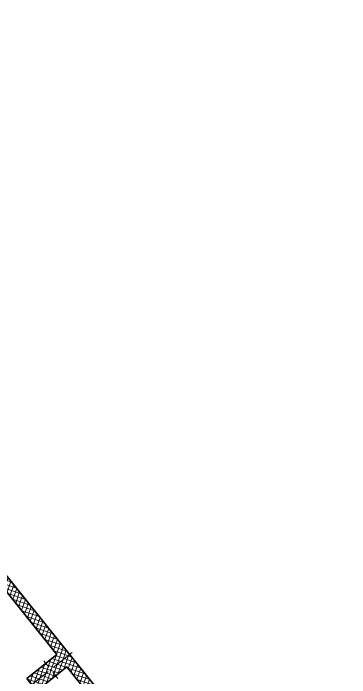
# Model space of a CAD drawing. Header units: metres. Extents: x 7511783 to 7512372, y 4692307 to 4692611.
# Drawn here: x 7512361.29 to 7512369.64, y 4692538.96 to 4692555.45 of the extents above; entities that cross this region are included whole.
import ezdxf

# ---------------------------------------------------------------- set-up
doc = ezdxf.new("R2010")
doc.units = ezdxf.units.M
for name, color, linetype, lineweight in [('A - Muret', 7, 'Continuous', 0), ('A - Muret_Pen_No__7', 7, 'Continuous', 0), ('A - Shtyllat', 7, 'Continuous', 0), ('A - Shtyllat_Pen_No__1', 7, 'Continuous', 0), ('A - Shtyllat_Pen_No__7', 7, 'Continuous', 0), ('garazhat-netw-amiri - b1', 20, 'Continuous', 0)]:
    doc.layers.add(name, color=color, linetype=linetype, lineweight=lineweight)
doc.layers.add('A - Muret_Pen_No__102', color=7, linetype='Continuous', lineweight=0, true_color=0xcccccc)
pattern_1 = [(44.99999999999999, (0, 0), (-68.94290863686237, 68.94290863686243), []), (135.0000000000002, (0, 0), (68.94290863686219, 68.94290863686261), [])]

# ---------------------------------------------------------------- blocks, each defined once
blk = doc.blocks.new('Wall_51', base_point=(75456.13369070938, -29146.91751099753))
at = {"layer": 'A - Muret_Pen_No__102', "linetype": 'Continuous', "lineweight": 13, "true_color": 0xcccccc}
h = blk.add_hatch(dxfattribs=at)
h.set_pattern_fill('CONCRETE_BLOCK', color=254, style=0, pattern_type=2)
h.set_pattern_definition(pattern_1)
h.paths.add_polyline_path([(75387.36626624182, -29982.24458260021), (76679.27628421261, -35739.34390052439), (76923.19459822259, -35684.60773724302), (77098.36126340371, -36465.19510545321), (76854.4424123108, -36519.93138925796), (77935.87358854203, -41339.08024673167), (78179.80262513347, -41284.34167726374), (78354.96929031459, -42064.92904547394), (78111.03971664025, -42119.66773546524), (78941.49079895228, -45820.38163429968), (79185.29665110492, -45765.67070787111), (79316.67164999075, -46351.11123402876), (79072.86539502592, -46405.82225084986), (80537.29458175127, -52931.71349309536), (80781.07732541968, -52877.00775229531), (80868.66065801025, -53267.3014364004), (80624.87764580038, -53322.00723746214), (81894.28459658063, -58978.8268215258), (82138.21822794317, -58924.0872209744), (75631.3003558905, -29927.50487920773)])
at = {"layer": 'A - Muret_Pen_No__7', "color": 7, "linetype": 'Continuous', "lineweight": 35, "flags": 128}
for points in [[(82138.21814914639, -58924.08723865669), (75631.29981880749, -29927.50499973072)], [(79072.86539502592, -46405.82225084985), (80537.29458175128, -52931.71349309536)], [(80624.87764580038, -53322.00723746214), (81894.28459658063, -58978.8268215258)]]:
    blk.add_lwpolyline(points, dxfattribs=at)
blk = doc.blocks.new('Column_182', base_point=(80239.42846555733, -53203.5295932337))
at = {"layer": 'A - Shtyllat', "linetype": 'Continuous', "lineweight": 0, "true_color": 0x000000}
h = blk.add_hatch(dxfattribs=at)
h.set_pattern_fill('CONCRETE_BLOCK', color=18, style=0, pattern_type=2)
h.set_pattern_definition(pattern_1)
h.paths.add_polyline_path([(80781.07732541968, -52877.00775229531), (80537.29458175128, -52931.71349309536), (80624.87764580038, -53322.00723746214), (80868.66065801025, -53267.3014364004)])
h = blk.add_hatch(dxfattribs=at)
h.set_pattern_fill('CONCRETE_BLOCK', color=18, style=0, pattern_type=2)
h.set_pattern_definition(pattern_1)
h.paths.add_polyline_path([(79610.19627310439, -53139.75775006701), (79697.77960569496, -53530.0514341721), (80624.87764580038, -53322.00723746214), (80537.29458175128, -52931.71349309536)])
at = {"layer": 'A - Shtyllat_Pen_No__1', "color": 7, "linetype": 'Continuous', "lineweight": 13}
for p, q in [((80221.91179903921, -53125.47085641268), (80178.12013274393, -52930.32401436013)), ((80317.48720237834, -53186.01292671559), (80902.92772853599, -53054.63792782974)), ((80161.3697287363, -53221.04625975181), (79575.92920257867, -53352.42125863767)), ((80256.94513207545, -53281.58833005472), (80300.73679837072, -53476.73517210728))]:
    blk.add_line(p, q, dxfattribs=at)
blk.add_point((80239.42846555733, -53203.5295932337), dxfattribs=at)
at = {"layer": 'A - Shtyllat_Pen_No__7', "color": 7, "linetype": 'Continuous', "lineweight": 35, "flags": 128}
for points in [[(80537.29458175128, -52931.71349309536), (79610.19627310439, -53139.75775006701)], [(79610.19627310439, -53139.75775006701), (79697.77960569496, -53530.0514341721), (80624.87764580038, -53322.00723746214)]]:
    blk.add_lwpolyline(points, dxfattribs=at)

msp = doc.modelspace()

# ---------------------------------------------------------------- linework, layer by layer
at = {"layer": 'garazhat-netw-amiri - b1'}
msp.add_lwpolyline([(7512353.643703461, 4692518.065348045), (7512369.637206264, 4692530.872004502), (7512347.364809095, 4692558.679288377, 0.002191949762086438), (7512332.664126408, 4692546.836135736), (7512341.813328765, 4692535.413276073), (7512340.499410883, 4692534.422684073), (7512340.923609468, 4692533.891426173), (7512340.950405107, 4692533.913020399)], format="xyb", close=True, dxfattribs=at)

# ---------------------------------------------------------------- block references
at = {"layer": 'A - Muret', "color": 7, "lineweight": 35, "xscale": 0.001, "yscale": 0.001, "zscale": 0.001, "rotation": 26.04535599708318}
msp.add_blockref('Wall_51', (7512347.364809094, 4692558.679288378), dxfattribs=at)
at = {"layer": 'A - Shtyllat', "color": 7, "lineweight": 35, "xscale": 0.001, "yscale": 0.001, "zscale": 0.001, "rotation": 26.04535599708318}
msp.add_blockref('Column_182', (7512362.225182212, 4692539.165964607), dxfattribs=at)

doc.saveas('drawing.dxf')
